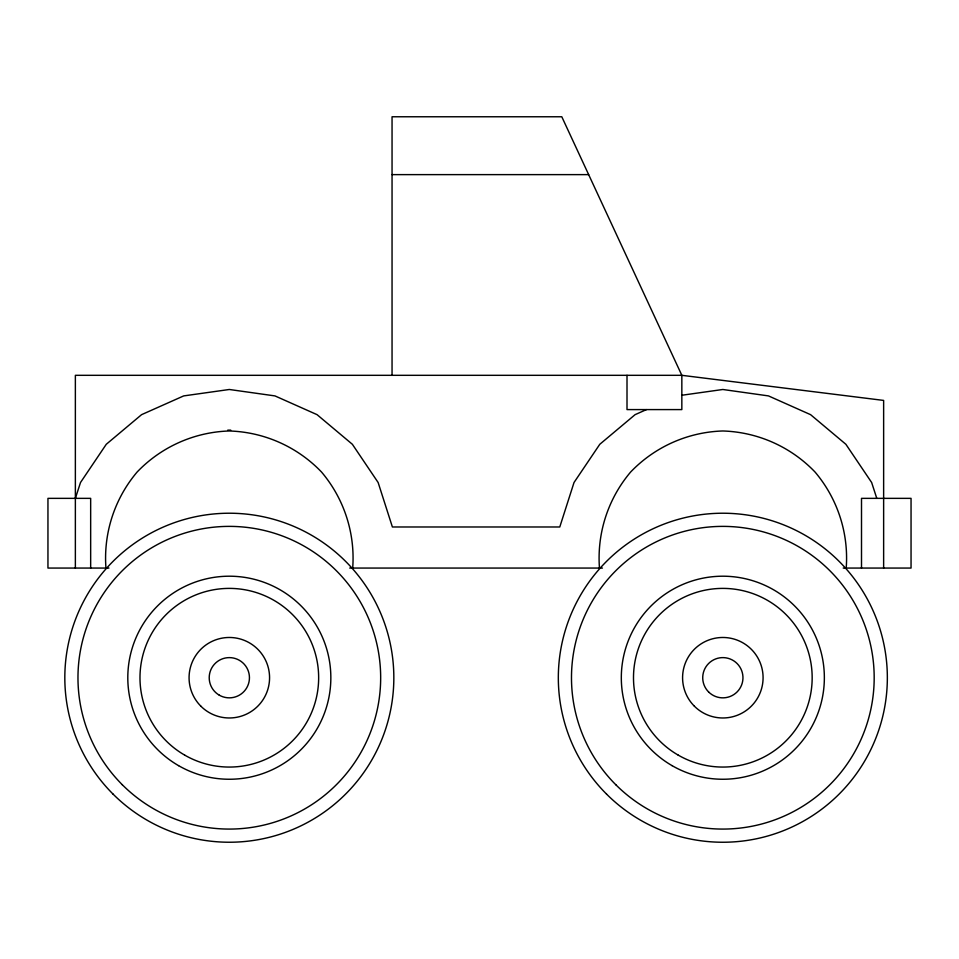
<?xml version="1.0" encoding="UTF-8"?>
<svg xmlns="http://www.w3.org/2000/svg" width="959" height="959" viewBox="0 0 959 959"><rect width="100%" height="100%" fill="white"/><g stroke="black" fill="none" stroke-linecap="round" stroke-linejoin="round"><path stroke-width="1.44" d="M105.946 568.064C103.344 533.18 114.517 498.752 137.101 472.044C161.292 446.774 194.365 432.053 229.321 430.975C264.288 432.053 297.35 446.774 321.541 472.044C344.125 498.752 355.298 533.18 352.696 568.064M599.459 568.064C596.858 533.18 608.03 498.752 630.614 472.044C654.805 446.774 687.879 432.053 722.834 430.975C757.802 432.053 790.863 446.774 815.054 472.044C837.639 498.752 848.811 533.18 846.21 568.064M75.365 498.356L80.508 482.509L106.269 444.293L141.572 414.66L183.684 395.911L229.321 389.486L274.969 395.911L317.069 414.66L352.373 444.293L378.134 482.509L392.387 526.982L559.78 526.982L574.021 482.509L599.783 444.293L635.086 414.66L646.486 409.589M681.837 395.252L722.834 389.486L768.483 395.911L810.583 414.66L845.886 444.293L871.647 482.509L876.79 498.356M392.051 174.622L588.658 174.622M227.762 430.147L230.747 430.147M108.93 568.064L47.95 568.064L47.95 498.356L90.661 498.356L90.661 568.064M349.711 568.064L602.444 568.064M843.225 568.064L911.05 568.064L911.05 498.356L861.506 498.356L861.506 568.064M883.635 568.064L883.635 400.418L681.837 375.317L75.365 375.317L75.365 568.064M627.006 375.317L627.006 409.589L681.837 409.589L681.837 375.317L561.794 116.77L392.051 116.77L392.051 375.317M113.006 794.052A164.504 164.504 0 0 0 388.227 720.305A164.504 164.504 0 0 0 186.741 518.831A164.504 164.504 0 0 0 113.006 794.052M122.308 784.75A151.342 151.342 0 0 0 375.508 716.9A151.342 151.342 0 0 0 190.146 531.538A151.342 151.342 0 0 0 122.308 784.75M178.566 765.642A101.51 101.51 0 0 0 330.843 677.725A101.51 101.51 0 0 0 178.566 589.809A101.51 101.51 0 0 0 178.566 765.642M184.655 755.093A89.331 89.331 0 0 0 318.652 677.725A89.331 89.331 0 0 0 184.655 600.358A89.331 89.331 0 0 0 184.655 755.093M200.863 706.184A40.242 40.242 0 0 0 268.196 688.142A40.242 40.242 0 0 0 218.904 638.85A40.242 40.242 0 0 0 200.863 706.184M219.263 695.155A20.127 20.127 0 0 0 249.448 677.725A20.127 20.127 0 0 0 219.263 660.307A20.127 20.127 0 0 0 219.263 695.155M606.508 794.052A164.504 164.504 0 0 0 881.741 720.305A164.504 164.504 0 0 0 680.255 518.831A164.504 164.504 0 0 0 606.508 794.052M615.822 784.75A151.342 151.342 0 0 0 869.022 716.9A151.342 151.342 0 0 0 683.659 531.538A151.342 151.342 0 0 0 615.822 784.75M672.079 765.642A101.51 101.51 0 0 0 824.356 677.725A101.51 101.51 0 0 0 672.079 589.809A101.51 101.51 0 0 0 672.079 765.642M678.169 755.093A89.331 89.331 0 0 0 812.165 677.725A89.331 89.331 0 0 0 678.169 600.358A89.331 89.331 0 0 0 678.169 755.093M694.376 706.184A40.242 40.242 0 0 0 761.71 688.142A40.242 40.242 0 0 0 712.417 638.85A40.242 40.242 0 0 0 694.376 706.184M708.605 691.954A20.127 20.127 0 0 0 742.278 682.94A20.127 20.127 0 0 0 717.632 658.294A20.127 20.127 0 0 0 708.605 691.954"/></g></svg>
